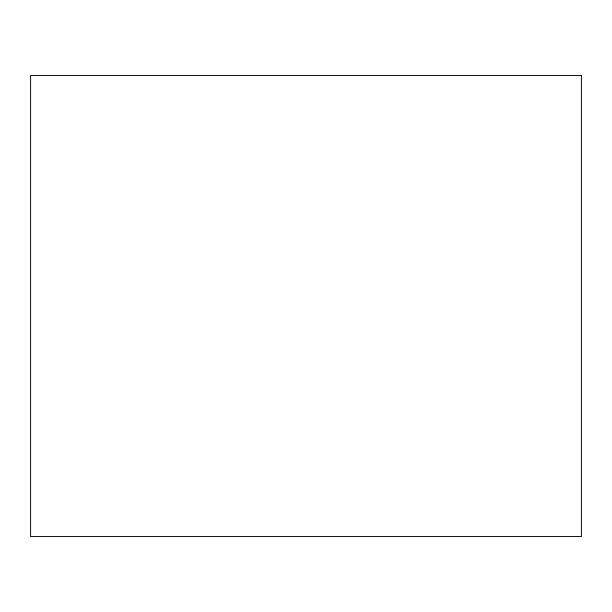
<?xml version="1.0" encoding="UTF-8"?>
<svg xmlns="http://www.w3.org/2000/svg" width="612" height="612" viewBox="0 0 612 612"><rect width="100%" height="100%" fill="white"/><g stroke="black" fill="none" stroke-linecap="round" stroke-linejoin="round"><path stroke-width="0.92" d="M581.4 75.452L30.6 75.452L30.6 536.548L581.4 536.548L581.4 75.452"/></g></svg>
